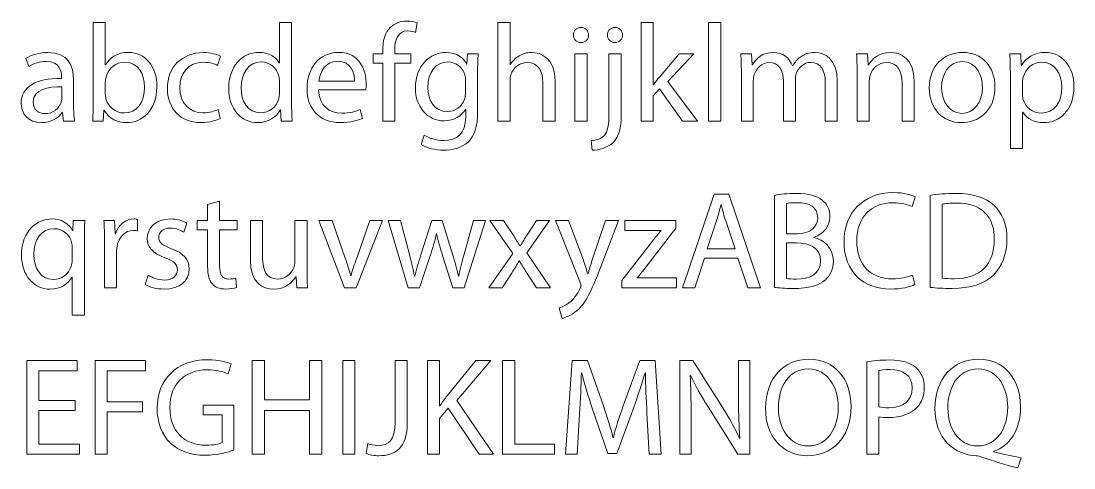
# Model space of a CAD drawing. Header units: inches. Extents: x 50 to 596, y -586 to -15.
# Drawn here: x 50 to 596, y -247 to -15 of the extents above; entities that cross this region are included whole.
import ezdxf

# ---------------------------------------------------------------- set-up
doc = ezdxf.new("R2010")
doc.units = ezdxf.units.IN
doc.header["$MEASUREMENT"] = 0
doc.layers.add('Layer 1', color=7, linetype='Continuous')

msp = doc.modelspace()

# ---------------------------------------------------------------- linework, layer by layer
at = {"layer": 'Layer 1', "lineweight": 0}
for points in [[(406.77, -16.08), (413.11, -16.08), (413.11, -67.21), (406.77, -67.21), (406.77, -16.08)], [(337.43, -67.21), (337.43, -32.36), (343.77, -32.36), (343.77, -67.21), (337.43, -67.21)], [(404.68, -138.34), (399.64, -153.61), (393.16, -153.61), (409.65, -105.08), (417.21, -105.08), (433.77, -153.61), (427.07, -153.61), (421.89, -138.34), (404.68, -138.34)], [(78.24, -217.25), (59.37, -217.25), (59.37, -234.75), (80.4, -234.75), (80.4, -240.01), (53.11, -240.01), (53.11, -191.48), (79.32, -191.48), (79.32, -196.73), (59.37, -196.73), (59.37, -212.07), (78.24, -212.07), (78.24, -217.25)], [(88.53, -191.48), (114.67, -191.48), (114.67, -196.73), (94.8, -196.73), (94.8, -212.86), (113.16, -212.86), (113.16, -218.05), (94.8, -218.05), (94.8, -240.01), (88.53, -240.01), (88.53, -191.48)], [(176.37, -191.48), (176.37, -211.78), (199.85, -211.78), (199.85, -191.48), (206.18, -191.48), (206.18, -240.01), (199.85, -240.01), (199.85, -217.25), (176.37, -217.25), (176.37, -240.01), (170.11, -240.01), (170.11, -191.48), (176.37, -191.48)], [(223.32, -191.48), (223.32, -240.01), (217.05, -240.01), (217.05, -191.48), (223.32, -191.48)], [(299.92, -191.48), (306.19, -191.48), (306.19, -234.75), (326.93, -234.75), (326.93, -240.01), (299.92, -240.01), (299.92, -191.48)]]:
    msp.add_lwpolyline(points, dxfattribs=at)
for points, knots in [([(87.31, -67.21), (87.45, -64.83), (87.6, -61.3), (87.6, -58.21), (87.6, -58.21), (87.6, -16.08), (87.6, -16.08), (87.6, -16.08), (93.86, -16.08), (93.86, -16.08), (93.86, -16.08), (93.86, -37.97), (93.86, -37.97), (93.86, -37.97), (94.01, -37.97), (94.01, -37.97), (96.24, -34.09), (100.27, -31.57), (105.89, -31.57), (114.53, -31.57), (120.65, -38.77), (120.58, -49.35), (120.58, -61.81), (112.73, -68), (104.95, -68), (99.91, -68), (95.88, -66.06), (93.29, -61.45), (93.29, -61.45), (93.07, -61.45), (93.07, -61.45), (93.07, -61.45), (92.78, -67.21), (92.78, -67.21), (92.78, -67.21), (87.31, -67.21), (87.31, -67.21)], [0, 0, 0, 0, 1, 1, 1, 2, 2, 2, 3, 3, 3, 4, 4, 4, 5, 5, 5, 6, 6, 6, 7, 7, 7, 8, 8, 8, 9, 9, 9, 10, 10, 10, 11, 11, 11, 12, 12, 12, 12]), ([(190.49, -16.08), (190.49, -16.08), (190.49, -58.21), (190.49, -58.21), (190.49, -61.3), (190.56, -64.83), (190.77, -67.21), (190.77, -67.21), (185.09, -67.21), (185.09, -67.21), (185.09, -67.21), (184.8, -61.16), (184.8, -61.16), (184.8, -61.16), (184.65, -61.16), (184.65, -61.16), (182.71, -65.05), (178.46, -68), (172.77, -68), (164.35, -68), (157.87, -60.87), (157.87, -50.29), (157.8, -38.69), (165, -31.57), (173.49, -31.57), (178.82, -31.57), (182.42, -34.09), (184.01, -36.89), (184.01, -36.89), (184.15, -36.89), (184.15, -36.89), (184.15, -36.89), (184.15, -16.08), (184.15, -16.08), (184.15, -16.08), (190.49, -16.08), (190.49, -16.08)], [0, 0, 0, 0, 1, 1, 1, 2, 2, 2, 3, 3, 3, 4, 4, 4, 5, 5, 5, 6, 6, 6, 7, 7, 7, 8, 8, 8, 9, 9, 9, 10, 10, 10, 11, 11, 11, 12, 12, 12, 12]), ([(237.72, -67.21), (237.72, -67.21), (237.72, -37.18), (237.72, -37.18), (237.72, -37.18), (232.82, -37.18), (232.82, -37.18), (232.82, -37.18), (232.82, -32.36), (232.82, -32.36), (232.82, -32.36), (237.72, -32.36), (237.72, -32.36), (237.72, -32.36), (237.72, -30.7), (237.72, -30.7), (237.72, -25.81), (238.8, -21.34), (241.75, -18.53), (244.12, -16.23), (247.29, -15.29), (250.24, -15.29), (252.48, -15.29), (254.42, -15.8), (255.65, -16.3), (255.65, -16.3), (254.78, -21.2), (254.78, -21.2), (253.84, -20.77), (252.55, -20.4), (250.75, -20.4), (245.35, -20.4), (243.98, -25.16), (243.98, -30.49), (243.98, -30.49), (243.98, -32.36), (243.98, -32.36), (243.98, -32.36), (252.4, -32.36), (252.4, -32.36), (252.4, -32.36), (252.4, -37.18), (252.4, -37.18), (252.4, -37.18), (243.98, -37.18), (243.98, -37.18), (243.98, -37.18), (243.98, -67.21), (243.98, -67.21), (243.98, -67.21), (237.72, -67.21), (237.72, -67.21)], [0, 0, 0, 0, 1, 1, 1, 2, 2, 2, 3, 3, 3, 4, 4, 4, 5, 5, 5, 6, 6, 6, 7, 7, 7, 8, 8, 8, 9, 9, 9, 10, 10, 10, 11, 11, 11, 12, 12, 12, 13, 13, 13, 14, 14, 14, 15, 15, 15, 16, 16, 16, 17, 17, 17, 17]), ([(297.47, -16.08), (297.47, -16.08), (303.81, -16.08), (303.81, -16.08), (303.81, -16.08), (303.81, -37.83), (303.81, -37.83), (303.81, -37.83), (303.96, -37.83), (303.96, -37.83), (304.96, -36.03), (306.55, -34.45), (308.49, -33.37), (310.36, -32.29), (312.6, -31.57), (314.97, -31.57), (319.65, -31.57), (327.14, -34.45), (327.14, -46.47), (327.14, -46.47), (327.14, -67.21), (327.14, -67.21), (327.14, -67.21), (320.8, -67.21), (320.8, -67.21), (320.8, -67.21), (320.8, -47.19), (320.8, -47.19), (320.8, -41.57), (318.72, -36.82), (312.74, -36.82), (308.64, -36.82), (305.4, -39.7), (304.24, -43.16), (303.88, -44.02), (303.81, -44.96), (303.81, -46.18), (303.81, -46.18), (303.81, -67.21), (303.81, -67.21), (303.81, -67.21), (297.47, -67.21), (297.47, -67.21), (297.47, -67.21), (297.47, -16.08), (297.47, -16.08)], [0, 0, 0, 0, 1, 1, 1, 2, 2, 2, 3, 3, 3, 4, 4, 4, 5, 5, 5, 6, 6, 6, 7, 7, 7, 8, 8, 8, 9, 9, 9, 10, 10, 10, 11, 11, 11, 12, 12, 12, 13, 13, 13, 14, 14, 14, 15, 15, 15, 15]), ([(378.04, -48.34), (378.04, -48.34), (378.19, -48.34), (378.19, -48.34), (379.05, -47.12), (380.27, -45.61), (381.28, -44.38), (381.28, -44.38), (391.51, -32.36), (391.51, -32.36), (391.51, -32.36), (399.14, -32.36), (399.14, -32.36), (399.14, -32.36), (385.67, -46.69), (385.67, -46.69), (385.67, -46.69), (401.01, -67.21), (401.01, -67.21), (401.01, -67.21), (393.31, -67.21), (393.31, -67.21), (393.31, -67.21), (381.28, -50.5), (381.28, -50.5), (381.28, -50.5), (378.04, -54.1), (378.04, -54.1), (378.04, -54.1), (378.04, -67.21), (378.04, -67.21), (378.04, -67.21), (371.78, -67.21), (371.78, -67.21), (371.78, -67.21), (371.78, -16.08), (371.78, -16.08), (371.78, -16.08), (378.04, -16.08), (378.04, -16.08), (378.04, -16.08), (378.04, -48.34), (378.04, -48.34)], [0, 0, 0, 0, 1, 1, 1, 2, 2, 2, 3, 3, 3, 4, 4, 4, 5, 5, 5, 6, 6, 6, 7, 7, 7, 8, 8, 8, 9, 9, 9, 10, 10, 10, 11, 11, 11, 12, 12, 12, 13, 13, 13, 14, 14, 14, 14]), ([(344.49, -22.56), (344.56, -24.73), (342.98, -26.45), (340.46, -26.45), (338.23, -26.45), (336.64, -24.73), (336.64, -22.56), (336.64, -20.33), (338.3, -18.6), (340.6, -18.6), (342.98, -18.6), (344.49, -20.33), (344.49, -22.56)], [0, 0, 0, 0, 1, 1, 1, 2, 2, 2, 3, 3, 3, 4, 4, 4, 4]), ([(362.13, -22.56), (362.2, -24.65), (360.69, -26.45), (358.17, -26.45), (355.79, -26.45), (354.28, -24.65), (354.28, -22.56), (354.28, -20.33), (355.94, -18.6), (358.31, -18.6), (360.62, -18.6), (362.13, -20.33), (362.13, -22.56)], [0, 0, 0, 0, 1, 1, 1, 2, 2, 2, 3, 3, 3, 4, 4, 4, 4]), ([(72.19, -67.21), (72.19, -67.21), (71.69, -62.82), (71.69, -62.82), (71.69, -62.82), (71.47, -62.82), (71.47, -62.82), (69.53, -65.55), (65.78, -68), (60.81, -68), (53.76, -68), (50.16, -63.03), (50.16, -57.99), (50.16, -49.57), (57.65, -44.96), (71.11, -45.03), (71.11, -45.03), (71.11, -44.31), (71.11, -44.31), (71.11, -41.43), (70.32, -36.25), (63.19, -36.25), (59.95, -36.25), (56.57, -37.25), (54.12, -38.84), (54.12, -38.84), (52.68, -34.66), (52.68, -34.66), (55.56, -32.79), (59.73, -31.57), (64.13, -31.57), (74.78, -31.57), (77.38, -38.84), (77.38, -45.82), (77.38, -45.82), (77.38, -58.86), (77.38, -58.86), (77.38, -61.88), (77.52, -64.83), (77.95, -67.21), (77.95, -67.21), (72.19, -67.21), (72.19, -67.21)], [0, 0, 0, 0, 1, 1, 1, 2, 2, 2, 3, 3, 3, 4, 4, 4, 5, 5, 5, 6, 6, 6, 7, 7, 7, 8, 8, 8, 9, 9, 9, 10, 10, 10, 11, 11, 11, 12, 12, 12, 13, 13, 13, 14, 14, 14, 14]), ([(153.41, -65.91), (151.75, -66.78), (148.08, -67.93), (143.4, -67.93), (132.88, -67.93), (126.04, -60.8), (126.04, -50.14), (126.04, -39.41), (133.39, -31.64), (144.77, -31.64), (148.51, -31.64), (151.82, -32.57), (153.55, -33.44), (153.55, -33.44), (152.11, -38.33), (152.11, -38.33), (150.6, -37.47), (148.22, -36.68), (144.77, -36.68), (136.77, -36.68), (132.45, -42.58), (132.45, -49.86), (132.45, -57.92), (137.64, -62.89), (144.55, -62.89), (148.15, -62.89), (150.53, -61.95), (152.33, -61.16), (152.33, -61.16), (153.41, -65.91), (153.41, -65.91)], [0, 0, 0, 0, 1, 1, 1, 2, 2, 2, 3, 3, 3, 4, 4, 4, 5, 5, 5, 6, 6, 6, 7, 7, 7, 8, 8, 8, 9, 9, 9, 10, 10, 10, 10]), ([(204.52, -50.94), (204.67, -59.5), (210.14, -63.03), (216.48, -63.03), (221.01, -63.03), (223.75, -62.24), (226.13, -61.23), (226.13, -61.23), (227.21, -65.77), (227.21, -65.77), (224.97, -66.78), (221.16, -67.93), (215.61, -67.93), (204.88, -67.93), (198.48, -60.87), (198.48, -50.36), (198.48, -39.85), (204.67, -31.57), (214.82, -31.57), (226.2, -31.57), (229.22, -41.57), (229.22, -47.98), (229.22, -49.28), (229.08, -50.29), (229.01, -50.94), (229.01, -50.94), (204.52, -50.94), (204.52, -50.94)], [0, 0, 0, 0, 1, 1, 1, 2, 2, 2, 3, 3, 3, 4, 4, 4, 5, 5, 5, 6, 6, 6, 7, 7, 7, 8, 8, 8, 9, 9, 9, 9]), ([(287.25, -32.36), (287.11, -34.88), (286.97, -37.69), (286.97, -41.93), (286.97, -41.93), (286.97, -62.17), (286.97, -62.17), (286.97, -70.16), (285.38, -75.06), (282, -78.08), (278.61, -81.25), (273.72, -82.26), (269.32, -82.26), (265.15, -82.26), (260.54, -81.25), (257.73, -79.38), (257.73, -79.38), (259.32, -74.55), (259.32, -74.55), (261.62, -75.99), (265.22, -77.29), (269.54, -77.29), (276.02, -77.29), (280.77, -73.91), (280.77, -65.12), (280.77, -65.12), (280.77, -61.23), (280.77, -61.23), (280.77, -61.23), (280.63, -61.23), (280.63, -61.23), (278.69, -64.47), (274.94, -67.06), (269.54, -67.06), (260.9, -67.06), (254.71, -59.72), (254.71, -50.07), (254.71, -38.26), (262.41, -31.57), (270.4, -31.57), (276.45, -31.57), (279.77, -34.73), (281.28, -37.61), (281.28, -37.61), (281.42, -37.61), (281.42, -37.61), (281.42, -37.61), (281.71, -32.36), (281.71, -32.36), (281.71, -32.36), (287.25, -32.36), (287.25, -32.36)], [0, 0, 0, 0, 1, 1, 1, 2, 2, 2, 3, 3, 3, 4, 4, 4, 5, 5, 5, 6, 6, 6, 7, 7, 7, 8, 8, 8, 9, 9, 9, 10, 10, 10, 11, 11, 11, 12, 12, 12, 13, 13, 13, 14, 14, 14, 15, 15, 15, 16, 16, 16, 17, 17, 17, 17]), ([(345.79, -77.29), (348.67, -77.07), (351.19, -76.28), (352.7, -74.63), (354.43, -72.61), (355.07, -69.87), (355.07, -61.52), (355.07, -61.52), (355.07, -32.36), (355.07, -32.36), (355.07, -32.36), (361.41, -32.36), (361.41, -32.36), (361.41, -32.36), (361.41, -63.97), (361.41, -63.97), (361.41, -70.74), (360.33, -75.13), (357.23, -78.3), (354.43, -81.11), (349.82, -82.26), (346.43, -82.26), (346.43, -82.26), (345.79, -77.29), (345.79, -77.29)], [0, 0, 0, 0, 1, 1, 1, 2, 2, 2, 3, 3, 3, 4, 4, 4, 5, 5, 5, 6, 6, 6, 7, 7, 7, 8, 8, 8, 8]), ([(423.76, -41.79), (423.76, -38.19), (423.69, -35.24), (423.47, -32.36), (423.47, -32.36), (429.02, -32.36), (429.02, -32.36), (429.02, -32.36), (429.3, -37.97), (429.3, -37.97), (429.3, -37.97), (429.52, -37.97), (429.52, -37.97), (431.46, -34.66), (434.71, -31.57), (440.47, -31.57), (445.22, -31.57), (448.82, -34.45), (450.33, -38.55), (450.33, -38.55), (450.47, -38.55), (450.47, -38.55), (451.55, -36.61), (452.92, -35.09), (454.36, -34.01), (456.45, -32.43), (458.76, -31.57), (462.07, -31.57), (466.68, -31.57), (473.52, -34.59), (473.52, -46.69), (473.52, -46.69), (473.52, -67.21), (473.52, -67.21), (473.52, -67.21), (467.32, -67.21), (467.32, -67.21), (467.32, -67.21), (467.32, -47.48), (467.32, -47.48), (467.32, -40.78), (464.88, -36.75), (459.76, -36.75), (456.16, -36.75), (453.35, -39.41), (452.27, -42.51), (451.99, -43.38), (451.77, -44.53), (451.77, -45.68), (451.77, -45.68), (451.77, -67.21), (451.77, -67.21), (451.77, -67.21), (445.58, -67.21), (445.58, -67.21), (445.58, -67.21), (445.58, -46.33), (445.58, -46.33), (445.58, -40.78), (443.13, -36.75), (438.31, -36.75), (434.35, -36.75), (431.46, -39.92), (430.46, -43.09), (430.1, -44.02), (429.95, -45.1), (429.95, -46.18), (429.95, -46.18), (429.95, -67.21), (429.95, -67.21), (429.95, -67.21), (423.76, -67.21), (423.76, -67.21), (423.76, -67.21), (423.76, -41.79), (423.76, -41.79)], [0, 0, 0, 0, 1, 1, 1, 2, 2, 2, 3, 3, 3, 4, 4, 4, 5, 5, 5, 6, 6, 6, 7, 7, 7, 8, 8, 8, 9, 9, 9, 10, 10, 10, 11, 11, 11, 12, 12, 12, 13, 13, 13, 14, 14, 14, 15, 15, 15, 16, 16, 16, 17, 17, 17, 18, 18, 18, 19, 19, 19, 20, 20, 20, 21, 21, 21, 22, 22, 22, 23, 23, 23, 24, 24, 24, 25, 25, 25, 25]), ([(483.81, -41.79), (483.81, -38.19), (483.74, -35.24), (483.52, -32.36), (483.52, -32.36), (489.14, -32.36), (489.14, -32.36), (489.14, -32.36), (489.5, -38.12), (489.5, -38.12), (489.5, -38.12), (489.64, -38.12), (489.64, -38.12), (491.37, -34.81), (495.4, -31.57), (501.16, -31.57), (505.99, -31.57), (513.47, -34.45), (513.47, -46.4), (513.47, -46.4), (513.47, -67.21), (513.47, -67.21), (513.47, -67.21), (507.14, -67.21), (507.14, -67.21), (507.14, -67.21), (507.14, -47.12), (507.14, -47.12), (507.14, -41.5), (505.05, -36.82), (499.07, -36.82), (494.9, -36.82), (491.66, -39.77), (490.58, -43.3), (490.29, -44.1), (490.14, -45.18), (490.14, -46.26), (490.14, -46.26), (490.14, -67.21), (490.14, -67.21), (490.14, -67.21), (483.81, -67.21), (483.81, -67.21), (483.81, -67.21), (483.81, -41.79), (483.81, -41.79)], [0, 0, 0, 0, 1, 1, 1, 2, 2, 2, 3, 3, 3, 4, 4, 4, 5, 5, 5, 6, 6, 6, 7, 7, 7, 8, 8, 8, 9, 9, 9, 10, 10, 10, 11, 11, 11, 12, 12, 12, 13, 13, 13, 14, 14, 14, 15, 15, 15, 15]), ([(555.31, -49.5), (555.31, -62.38), (546.38, -68), (537.95, -68), (528.52, -68), (521.25, -61.09), (521.25, -50.07), (521.25, -38.41), (528.88, -31.57), (538.53, -31.57), (548.54, -31.57), (555.31, -38.84), (555.31, -49.5)], [0, 0, 0, 0, 1, 1, 1, 2, 2, 2, 3, 3, 3, 4, 4, 4, 4]), ([(563.3, -43.73), (563.3, -39.27), (563.15, -35.67), (563.01, -32.36), (563.01, -32.36), (568.7, -32.36), (568.7, -32.36), (568.7, -32.36), (568.98, -38.33), (568.98, -38.33), (568.98, -38.33), (569.13, -38.33), (569.13, -38.33), (571.72, -34.09), (575.82, -31.57), (581.51, -31.57), (589.94, -31.57), (596.27, -38.69), (596.27, -49.28), (596.27, -61.81), (588.64, -68), (580.43, -68), (575.82, -68), (571.79, -65.98), (569.7, -62.53), (569.7, -62.53), (569.56, -62.53), (569.56, -62.53), (569.56, -62.53), (569.56, -81.47), (569.56, -81.47), (569.56, -81.47), (563.3, -81.47), (563.3, -81.47), (563.3, -81.47), (563.3, -43.73), (563.3, -43.73)], [0, 0, 0, 0, 1, 1, 1, 2, 2, 2, 3, 3, 3, 4, 4, 4, 5, 5, 5, 6, 6, 6, 7, 7, 7, 8, 8, 8, 9, 9, 9, 10, 10, 10, 11, 11, 11, 12, 12, 12, 12]), ([(93.86, -53.24), (93.86, -54.03), (94.01, -54.82), (94.15, -55.54), (95.37, -59.94), (99.05, -62.96), (103.65, -62.96), (110.28, -62.96), (114.24, -57.56), (114.24, -49.57), (114.24, -42.58), (110.64, -36.61), (103.87, -36.61), (99.55, -36.61), (95.52, -39.56), (94.22, -44.38), (94.08, -45.1), (93.86, -45.97), (93.86, -46.98), (93.86, -46.98), (93.86, -53.24), (93.86, -53.24)], [0, 0, 0, 0, 1, 1, 1, 2, 2, 2, 3, 3, 3, 4, 4, 4, 5, 5, 5, 6, 6, 6, 7, 7, 7, 7]), ([(184.15, -46.54), (184.15, -45.75), (184.08, -44.67), (183.86, -43.88), (182.93, -39.85), (179.47, -36.53), (174.72, -36.53), (168.17, -36.53), (164.28, -42.29), (164.28, -50), (164.28, -57.06), (167.73, -62.89), (174.57, -62.89), (178.82, -62.89), (182.71, -60.08), (183.86, -55.33), (184.08, -54.46), (184.15, -53.6), (184.15, -52.59), (184.15, -52.59), (184.15, -46.54), (184.15, -46.54)], [0, 0, 0, 0, 1, 1, 1, 2, 2, 2, 3, 3, 3, 4, 4, 4, 5, 5, 5, 6, 6, 6, 7, 7, 7, 7]), ([(223.1, -46.4), (223.17, -42.37), (221.45, -36.1), (214.32, -36.1), (207.91, -36.1), (205.1, -42.01), (204.6, -46.4), (204.6, -46.4), (223.1, -46.4), (223.1, -46.4)], [0, 0, 0, 0, 1, 1, 1, 2, 2, 2, 3, 3, 3, 3]), ([(280.7, -46.11), (280.7, -45.03), (280.63, -44.1), (280.34, -43.23), (279.19, -39.56), (276.09, -36.53), (271.48, -36.53), (265.44, -36.53), (261.12, -41.65), (261.12, -49.71), (261.12, -56.55), (264.57, -62.24), (271.41, -62.24), (275.3, -62.24), (278.83, -59.79), (280.2, -55.76), (280.56, -54.68), (280.7, -53.46), (280.7, -52.38), (280.7, -52.38), (280.7, -46.11), (280.7, -46.11)], [0, 0, 0, 0, 1, 1, 1, 2, 2, 2, 3, 3, 3, 4, 4, 4, 5, 5, 5, 6, 6, 6, 7, 7, 7, 7]), ([(527.66, -49.86), (527.66, -57.49), (532.05, -63.25), (538.24, -63.25), (544.29, -63.25), (548.83, -57.56), (548.83, -49.71), (548.83, -43.81), (545.87, -36.32), (538.39, -36.32), (530.9, -36.32), (527.66, -43.23), (527.66, -49.86)], [0, 0, 0, 0, 1, 1, 1, 2, 2, 2, 3, 3, 3, 4, 4, 4, 4]), ([(569.56, -53.02), (569.56, -53.96), (569.7, -54.82), (569.85, -55.62), (571, -60.01), (574.82, -63.03), (579.35, -63.03), (586.05, -63.03), (589.94, -57.56), (589.94, -49.57), (589.94, -42.58), (586.27, -36.61), (579.57, -36.61), (575.25, -36.61), (571.22, -39.7), (569.99, -44.46), (569.78, -45.25), (569.56, -46.18), (569.56, -47.05), (569.56, -47.05), (569.56, -53.02), (569.56, -53.02)], [0, 0, 0, 0, 1, 1, 1, 2, 2, 2, 3, 3, 3, 4, 4, 4, 5, 5, 5, 6, 6, 6, 7, 7, 7, 7]), ([(71.26, -49.42), (64.34, -49.28), (56.49, -50.5), (56.49, -57.27), (56.49, -61.38), (59.23, -63.32), (62.47, -63.32), (67.01, -63.32), (69.89, -60.44), (70.9, -57.49), (71.11, -56.84), (71.26, -56.12), (71.26, -55.47), (71.26, -55.47), (71.26, -49.42), (71.26, -49.42)], [0, 0, 0, 0, 1, 1, 1, 2, 2, 2, 3, 3, 3, 4, 4, 4, 5, 5, 5, 5]), ([(153.12, -108.75), (153.12, -108.75), (153.12, -118.76), (153.12, -118.76), (153.12, -118.76), (162.19, -118.76), (162.19, -118.76), (162.19, -118.76), (162.19, -123.58), (162.19, -123.58), (162.19, -123.58), (153.12, -123.58), (153.12, -123.58), (153.12, -123.58), (153.12, -142.38), (153.12, -142.38), (153.12, -146.7), (154.34, -149.14), (157.87, -149.14), (159.53, -149.14), (160.75, -148.93), (161.54, -148.71), (161.54, -148.71), (161.83, -153.46), (161.83, -153.46), (160.61, -153.97), (158.66, -154.33), (156.21, -154.33), (153.26, -154.33), (150.88, -153.39), (149.37, -151.66), (147.57, -149.79), (146.92, -146.7), (146.92, -142.59), (146.92, -142.59), (146.92, -123.58), (146.92, -123.58), (146.92, -123.58), (141.52, -123.58), (141.52, -123.58), (141.52, -123.58), (141.52, -118.76), (141.52, -118.76), (141.52, -118.76), (146.92, -118.76), (146.92, -118.76), (146.92, -118.76), (146.92, -110.41), (146.92, -110.41), (146.92, -110.41), (153.12, -108.75), (153.12, -108.75)], [0, 0, 0, 0, 1, 1, 1, 2, 2, 2, 3, 3, 3, 4, 4, 4, 5, 5, 5, 6, 6, 6, 7, 7, 7, 8, 8, 8, 9, 9, 9, 10, 10, 10, 11, 11, 11, 12, 12, 12, 13, 13, 13, 14, 14, 14, 15, 15, 15, 16, 16, 16, 17, 17, 17, 17]), ([(440.9, -105.72), (443.63, -105.15), (447.95, -104.72), (452.35, -104.72), (458.61, -104.72), (462.64, -105.8), (465.67, -108.25), (468.19, -110.12), (469.7, -113), (469.7, -116.81), (469.7, -121.49), (466.6, -125.6), (461.49, -127.47), (461.49, -127.47), (461.49, -127.61), (461.49, -127.61), (466.1, -128.77), (471.5, -132.58), (471.5, -139.78), (471.5, -143.96), (469.84, -147.13), (467.39, -149.5), (464.01, -152.6), (458.54, -154.04), (450.62, -154.04), (446.3, -154.04), (442.98, -153.75), (440.9, -153.46), (440.9, -153.46), (440.9, -105.72), (440.9, -105.72)], [0, 0, 0, 0, 1, 1, 1, 2, 2, 2, 3, 3, 3, 4, 4, 4, 5, 5, 5, 6, 6, 6, 7, 7, 7, 8, 8, 8, 9, 9, 9, 10, 10, 10, 10]), ([(513.83, -152.02), (511.53, -153.18), (506.92, -154.33), (501.02, -154.33), (487.34, -154.33), (477.04, -145.69), (477.04, -129.77), (477.04, -114.58), (487.34, -104.28), (502.39, -104.28), (508.43, -104.28), (512.25, -105.58), (513.91, -106.44), (513.91, -106.44), (512.39, -111.56), (512.39, -111.56), (510.02, -110.41), (506.63, -109.54), (502.6, -109.54), (491.22, -109.54), (483.66, -116.81), (483.66, -129.56), (483.66, -141.44), (490.5, -149.07), (502.31, -149.07), (506.13, -149.07), (510.02, -148.28), (512.54, -147.06), (512.54, -147.06), (513.83, -152.02), (513.83, -152.02)], [0, 0, 0, 0, 1, 1, 1, 2, 2, 2, 3, 3, 3, 4, 4, 4, 5, 5, 5, 6, 6, 6, 7, 7, 7, 8, 8, 8, 9, 9, 9, 10, 10, 10, 10]), ([(521.68, -105.72), (525.5, -105.15), (530.03, -104.72), (535, -104.72), (544, -104.72), (550.41, -106.8), (554.66, -110.77), (558.98, -114.73), (561.5, -120.34), (561.5, -128.19), (561.5, -136.11), (559.05, -142.59), (554.51, -147.06), (549.98, -151.59), (542.49, -154.04), (533.06, -154.04), (528.59, -154.04), (524.85, -153.82), (521.68, -153.46), (521.68, -153.46), (521.68, -105.72), (521.68, -105.72)], [0, 0, 0, 0, 1, 1, 1, 2, 2, 2, 3, 3, 3, 4, 4, 4, 5, 5, 5, 6, 6, 6, 7, 7, 7, 7]), ([(420.59, -133.45), (420.59, -133.45), (415.84, -119.48), (415.84, -119.48), (414.76, -116.31), (414.04, -113.43), (413.32, -110.62), (413.32, -110.62), (413.18, -110.62), (413.18, -110.62), (412.46, -113.5), (411.67, -116.45), (410.73, -119.41), (410.73, -119.41), (405.98, -133.45), (405.98, -133.45), (405.98, -133.45), (420.59, -133.45), (420.59, -133.45)], [0, 0, 0, 0, 1, 1, 1, 2, 2, 2, 3, 3, 3, 4, 4, 4, 5, 5, 5, 6, 6, 6, 6]), ([(447.16, -125.6), (447.16, -125.6), (452.85, -125.6), (452.85, -125.6), (459.47, -125.6), (463.36, -122.14), (463.36, -117.46), (463.36, -111.77), (459.04, -109.54), (452.71, -109.54), (449.83, -109.54), (448.17, -109.76), (447.16, -109.97), (447.16, -109.97), (447.16, -125.6), (447.16, -125.6)], [0, 0, 0, 0, 1, 1, 1, 2, 2, 2, 3, 3, 3, 4, 4, 4, 5, 5, 5, 5]), ([(527.94, -148.64), (529.53, -148.93), (531.83, -149), (534.28, -149), (547.67, -149), (554.95, -141.51), (554.95, -128.41), (555.02, -116.96), (548.54, -109.69), (535.29, -109.69), (532.05, -109.69), (529.6, -109.97), (527.94, -110.33), (527.94, -110.33), (527.94, -148.64), (527.94, -148.64)], [0, 0, 0, 0, 1, 1, 1, 2, 2, 2, 3, 3, 3, 4, 4, 4, 5, 5, 5, 5]), ([(76.66, -148.21), (76.66, -148.21), (76.51, -148.21), (76.51, -148.21), (74.64, -151.66), (70.75, -154.4), (65.13, -154.4), (57, -154.4), (50.37, -147.34), (50.37, -136.76), (50.37, -123.73), (58.8, -117.97), (66.14, -117.97), (71.54, -117.97), (75.14, -120.63), (76.87, -124.01), (76.87, -124.01), (77.02, -124.01), (77.02, -124.01), (77.02, -124.01), (77.23, -118.76), (77.23, -118.76), (77.23, -118.76), (83.21, -118.76), (83.21, -118.76), (83.06, -121.71), (82.99, -124.73), (82.99, -128.33), (82.99, -128.33), (82.99, -167.87), (82.99, -167.87), (82.99, -167.87), (76.66, -167.87), (76.66, -167.87), (76.66, -167.87), (76.66, -148.21), (76.66, -148.21)], [0, 0, 0, 0, 1, 1, 1, 2, 2, 2, 3, 3, 3, 4, 4, 4, 5, 5, 5, 6, 6, 6, 7, 7, 7, 8, 8, 8, 9, 9, 9, 10, 10, 10, 11, 11, 11, 12, 12, 12, 12]), ([(93.43, -129.63), (93.43, -125.53), (93.36, -122), (93.14, -118.76), (93.14, -118.76), (98.69, -118.76), (98.69, -118.76), (98.69, -118.76), (98.9, -125.6), (98.9, -125.6), (98.9, -125.6), (99.19, -125.6), (99.19, -125.6), (100.77, -120.92), (104.59, -117.97), (108.84, -117.97), (109.56, -117.97), (110.06, -118.04), (110.64, -118.18), (110.64, -118.18), (110.64, -124.16), (110.64, -124.16), (109.99, -124.01), (109.34, -123.94), (108.48, -123.94), (104.01, -123.94), (100.85, -127.33), (99.98, -132.08), (99.84, -132.94), (99.69, -133.95), (99.69, -135.03), (99.69, -135.03), (99.69, -153.61), (99.69, -153.61), (99.69, -153.61), (93.43, -153.61), (93.43, -153.61), (93.43, -153.61), (93.43, -129.63), (93.43, -129.63)], [0, 0, 0, 0, 1, 1, 1, 2, 2, 2, 3, 3, 3, 4, 4, 4, 5, 5, 5, 6, 6, 6, 7, 7, 7, 8, 8, 8, 9, 9, 9, 10, 10, 10, 11, 11, 11, 12, 12, 12, 13, 13, 13, 13]), ([(116.11, -147.13), (117.98, -148.35), (121.29, -149.65), (124.46, -149.65), (129.07, -149.65), (131.23, -147.34), (131.23, -144.46), (131.23, -141.44), (129.43, -139.78), (124.75, -138.06), (118.48, -135.82), (115.53, -132.37), (115.53, -128.19), (115.53, -122.57), (120.07, -117.97), (127.56, -117.97), (131.09, -117.97), (134.18, -118.97), (136.13, -120.13), (136.13, -120.13), (134.54, -124.73), (134.54, -124.73), (133.17, -123.87), (130.65, -122.72), (127.41, -122.72), (123.67, -122.72), (121.58, -124.88), (121.58, -127.47), (121.58, -130.35), (123.67, -131.65), (128.21, -133.38), (134.25, -135.68), (137.35, -138.7), (137.35, -143.89), (137.35, -150.01), (132.6, -154.33), (124.32, -154.33), (120.5, -154.33), (116.97, -153.39), (114.52, -151.95), (114.52, -151.95), (116.11, -147.13), (116.11, -147.13)], [0, 0, 0, 0, 1, 1, 1, 2, 2, 2, 3, 3, 3, 4, 4, 4, 5, 5, 5, 6, 6, 6, 7, 7, 7, 8, 8, 8, 9, 9, 9, 10, 10, 10, 11, 11, 11, 12, 12, 12, 13, 13, 13, 14, 14, 14, 14]), ([(198.48, -144.1), (198.48, -147.7), (198.55, -150.87), (198.77, -153.61), (198.77, -153.61), (193.15, -153.61), (193.15, -153.61), (193.15, -153.61), (192.79, -147.92), (192.79, -147.92), (192.79, -147.92), (192.65, -147.92), (192.65, -147.92), (190.99, -150.73), (187.32, -154.4), (181.12, -154.4), (175.65, -154.4), (169.1, -151.38), (169.1, -139.14), (169.1, -139.14), (169.1, -118.76), (169.1, -118.76), (169.1, -118.76), (175.44, -118.76), (175.44, -118.76), (175.44, -118.76), (175.44, -138.06), (175.44, -138.06), (175.44, -144.68), (177.45, -149.14), (183.21, -149.14), (187.46, -149.14), (190.41, -146.19), (191.57, -143.38), (191.93, -142.45), (192.14, -141.3), (192.14, -140.14), (192.14, -140.14), (192.14, -118.76), (192.14, -118.76), (192.14, -118.76), (198.48, -118.76), (198.48, -118.76), (198.48, -118.76), (198.48, -144.1), (198.48, -144.1)], [0, 0, 0, 0, 1, 1, 1, 2, 2, 2, 3, 3, 3, 4, 4, 4, 5, 5, 5, 6, 6, 6, 7, 7, 7, 8, 8, 8, 9, 9, 9, 10, 10, 10, 11, 11, 11, 12, 12, 12, 13, 13, 13, 14, 14, 14, 15, 15, 15, 15]), ([(211.44, -118.76), (211.44, -118.76), (218.28, -138.34), (218.28, -138.34), (219.43, -141.51), (220.36, -144.39), (221.08, -147.27), (221.08, -147.27), (221.3, -147.27), (221.3, -147.27), (222.09, -144.39), (223.1, -141.51), (224.25, -138.34), (224.25, -138.34), (231.02, -118.76), (231.02, -118.76), (231.02, -118.76), (237.65, -118.76), (237.65, -118.76), (237.65, -118.76), (223.96, -153.61), (223.96, -153.61), (223.96, -153.61), (217.92, -153.61), (217.92, -153.61), (217.92, -153.61), (204.67, -118.76), (204.67, -118.76), (204.67, -118.76), (211.44, -118.76), (211.44, -118.76)], [0, 0, 0, 0, 1, 1, 1, 2, 2, 2, 3, 3, 3, 4, 4, 4, 5, 5, 5, 6, 6, 6, 7, 7, 7, 8, 8, 8, 9, 9, 9, 10, 10, 10, 10]), ([(247, -118.76), (247, -118.76), (251.61, -136.47), (251.61, -136.47), (252.62, -140.36), (253.55, -143.96), (254.2, -147.56), (254.2, -147.56), (254.42, -147.56), (254.42, -147.56), (255.21, -144.03), (256.36, -140.29), (257.52, -136.54), (257.52, -136.54), (263.2, -118.76), (263.2, -118.76), (263.2, -118.76), (268.53, -118.76), (268.53, -118.76), (268.53, -118.76), (273.93, -136.18), (273.93, -136.18), (275.23, -140.36), (276.24, -144.03), (277.03, -147.56), (277.03, -147.56), (277.25, -147.56), (277.25, -147.56), (277.82, -144.03), (278.76, -140.36), (279.91, -136.26), (279.91, -136.26), (284.88, -118.76), (284.88, -118.76), (284.88, -118.76), (291.14, -118.76), (291.14, -118.76), (291.14, -118.76), (279.91, -153.61), (279.91, -153.61), (279.91, -153.61), (274.15, -153.61), (274.15, -153.61), (274.15, -153.61), (268.82, -136.98), (268.82, -136.98), (267.6, -133.09), (266.59, -129.63), (265.72, -125.53), (265.72, -125.53), (265.58, -125.53), (265.58, -125.53), (264.72, -129.7), (263.64, -133.3), (262.41, -137.05), (262.41, -137.05), (256.79, -153.61), (256.79, -153.61), (256.79, -153.61), (251.03, -153.61), (251.03, -153.61), (251.03, -153.61), (240.52, -118.76), (240.52, -118.76), (240.52, -118.76), (247, -118.76), (247, -118.76)], [0, 0, 0, 0, 1, 1, 1, 2, 2, 2, 3, 3, 3, 4, 4, 4, 5, 5, 5, 6, 6, 6, 7, 7, 7, 8, 8, 8, 9, 9, 9, 10, 10, 10, 11, 11, 11, 12, 12, 12, 13, 13, 13, 14, 14, 14, 15, 15, 15, 16, 16, 16, 17, 17, 17, 18, 18, 18, 19, 19, 19, 20, 20, 20, 21, 21, 21, 22, 22, 22, 22]), ([(300.43, -118.76), (300.43, -118.76), (305.39, -126.25), (305.39, -126.25), (306.69, -128.19), (307.77, -129.99), (308.92, -131.94), (308.92, -131.94), (309.14, -131.94), (309.14, -131.94), (310.29, -129.85), (311.44, -128.05), (312.59, -126.17), (312.59, -126.17), (317.49, -118.76), (317.49, -118.76), (317.49, -118.76), (324.33, -118.76), (324.33, -118.76), (324.33, -118.76), (312.45, -135.61), (312.45, -135.61), (312.45, -135.61), (324.69, -153.61), (324.69, -153.61), (324.69, -153.61), (317.49, -153.61), (317.49, -153.61), (317.49, -153.61), (312.38, -145.76), (312.38, -145.76), (311.01, -143.74), (309.86, -141.8), (308.63, -139.71), (308.63, -139.71), (308.49, -139.71), (308.49, -139.71), (307.34, -141.8), (306.11, -143.67), (304.82, -145.76), (304.82, -145.76), (299.78, -153.61), (299.78, -153.61), (299.78, -153.61), (292.79, -153.61), (292.79, -153.61), (292.79, -153.61), (305.18, -135.82), (305.18, -135.82), (305.18, -135.82), (293.37, -118.76), (293.37, -118.76), (293.37, -118.76), (300.43, -118.76), (300.43, -118.76)], [0, 0, 0, 0, 1, 1, 1, 2, 2, 2, 3, 3, 3, 4, 4, 4, 5, 5, 5, 6, 6, 6, 7, 7, 7, 8, 8, 8, 9, 9, 9, 10, 10, 10, 11, 11, 11, 12, 12, 12, 13, 13, 13, 14, 14, 14, 15, 15, 15, 16, 16, 16, 17, 17, 17, 18, 18, 18, 18]), ([(334.19, -118.76), (334.19, -118.76), (341.83, -139.35), (341.83, -139.35), (342.62, -141.66), (343.48, -144.39), (344.06, -146.48), (344.06, -146.48), (344.2, -146.48), (344.2, -146.48), (344.85, -144.39), (345.57, -141.73), (346.43, -139.21), (346.43, -139.21), (353.35, -118.76), (353.35, -118.76), (353.35, -118.76), (360.04, -118.76), (360.04, -118.76), (360.04, -118.76), (350.54, -143.6), (350.54, -143.6), (346, -155.55), (342.91, -161.67), (338.59, -165.42), (335.49, -168.15), (332.39, -169.23), (330.81, -169.52), (330.81, -169.52), (329.22, -164.19), (329.22, -164.19), (330.81, -163.69), (332.9, -162.68), (334.77, -161.1), (336.5, -159.73), (338.66, -157.28), (340.1, -154.04), (340.39, -153.39), (340.6, -152.89), (340.6, -152.53), (340.6, -152.17), (340.46, -151.66), (340.17, -150.87), (340.17, -150.87), (327.28, -118.76), (327.28, -118.76), (327.28, -118.76), (334.19, -118.76), (334.19, -118.76)], [0, 0, 0, 0, 1, 1, 1, 2, 2, 2, 3, 3, 3, 4, 4, 4, 5, 5, 5, 6, 6, 6, 7, 7, 7, 8, 8, 8, 9, 9, 9, 10, 10, 10, 11, 11, 11, 12, 12, 12, 13, 13, 13, 14, 14, 14, 15, 15, 15, 16, 16, 16, 16]), ([(361.84, -149.94), (361.84, -149.94), (377.61, -129.42), (377.61, -129.42), (379.12, -127.54), (380.56, -125.89), (382.15, -124.01), (382.15, -124.01), (382.15, -123.87), (382.15, -123.87), (382.15, -123.87), (363.28, -123.87), (363.28, -123.87), (363.28, -123.87), (363.28, -118.76), (363.28, -118.76), (363.28, -118.76), (389.85, -118.76), (389.85, -118.76), (389.85, -118.76), (389.78, -122.72), (389.78, -122.72), (389.78, -122.72), (374.23, -142.95), (374.23, -142.95), (372.79, -144.9), (371.34, -146.62), (369.76, -148.42), (369.76, -148.42), (369.76, -148.57), (369.76, -148.57), (369.76, -148.57), (390.14, -148.57), (390.14, -148.57), (390.14, -148.57), (390.14, -153.61), (390.14, -153.61), (390.14, -153.61), (361.84, -153.61), (361.84, -153.61), (361.84, -153.61), (361.84, -149.94), (361.84, -149.94)], [0, 0, 0, 0, 1, 1, 1, 2, 2, 2, 3, 3, 3, 4, 4, 4, 5, 5, 5, 6, 6, 6, 7, 7, 7, 8, 8, 8, 9, 9, 9, 10, 10, 10, 11, 11, 11, 12, 12, 12, 13, 13, 13, 14, 14, 14, 14]), ([(76.66, -132.87), (76.66, -132.01), (76.58, -131), (76.37, -130.21), (75.43, -126.32), (72.05, -123.01), (67.29, -123.01), (60.74, -123.01), (56.78, -128.55), (56.78, -136.4), (56.78, -143.31), (60.09, -149.36), (67.08, -149.36), (71.18, -149.36), (74.71, -146.84), (76.15, -142.45), (76.44, -141.58), (76.66, -140.36), (76.66, -139.42), (76.66, -139.42), (76.66, -132.87), (76.66, -132.87)], [0, 0, 0, 0, 1, 1, 1, 2, 2, 2, 3, 3, 3, 4, 4, 4, 5, 5, 5, 6, 6, 6, 7, 7, 7, 7]), ([(447.16, -148.86), (448.38, -149.07), (450.19, -149.14), (452.42, -149.14), (458.9, -149.14), (464.87, -146.77), (464.87, -139.71), (464.87, -133.09), (459.19, -130.35), (452.35, -130.35), (452.35, -130.35), (447.16, -130.35), (447.16, -130.35), (447.16, -130.35), (447.16, -148.86), (447.16, -148.86)], [0, 0, 0, 0, 1, 1, 1, 2, 2, 2, 3, 3, 3, 4, 4, 4, 5, 5, 5, 5]), ([(160.54, -237.85), (157.73, -238.86), (152.18, -240.51), (145.63, -240.51), (138.29, -240.51), (132.24, -238.64), (127.49, -234.1), (123.31, -230.07), (120.72, -223.59), (120.72, -216.03), (120.79, -201.56), (130.73, -190.97), (147, -190.97), (152.62, -190.97), (157.01, -192.2), (159.1, -193.2), (159.1, -193.2), (157.58, -198.32), (157.58, -198.32), (154.99, -197.17), (151.75, -196.23), (146.85, -196.23), (135.05, -196.23), (127.34, -203.57), (127.34, -215.74), (127.34, -228.06), (134.76, -235.33), (146.06, -235.33), (150.17, -235.33), (152.98, -234.75), (154.42, -234.03), (154.42, -234.03), (154.42, -219.56), (154.42, -219.56), (154.42, -219.56), (144.55, -219.56), (144.55, -219.56), (144.55, -219.56), (144.55, -214.52), (144.55, -214.52), (144.55, -214.52), (160.54, -214.52), (160.54, -214.52), (160.54, -214.52), (160.54, -237.85), (160.54, -237.85)], [0, 0, 0, 0, 1, 1, 1, 2, 2, 2, 3, 3, 3, 4, 4, 4, 5, 5, 5, 6, 6, 6, 7, 7, 7, 8, 8, 8, 9, 9, 9, 10, 10, 10, 11, 11, 11, 12, 12, 12, 13, 13, 13, 14, 14, 14, 15, 15, 15, 15]), ([(480.64, -215.24), (480.64, -231.94), (470.49, -240.8), (458.11, -240.8), (445.29, -240.8), (436.29, -230.86), (436.29, -216.17), (436.29, -200.77), (445.86, -190.68), (458.83, -190.68), (472.07, -190.68), (480.64, -200.84), (480.64, -215.24)], [0, 0, 0, 0, 1, 1, 1, 2, 2, 2, 3, 3, 3, 4, 4, 4, 4]), ([(488.78, -192.05), (491.8, -191.55), (495.76, -191.12), (500.8, -191.12), (506.99, -191.12), (511.53, -192.56), (514.41, -195.15), (517.07, -197.45), (518.66, -200.98), (518.66, -205.3), (518.66, -209.69), (517.36, -213.15), (514.91, -215.67), (511.6, -219.2), (506.2, -221), (500.08, -221), (498.21, -221), (496.48, -220.93), (495.04, -220.57), (495.04, -220.57), (495.04, -240.01), (495.04, -240.01), (495.04, -240.01), (488.78, -240.01), (488.78, -240.01), (488.78, -240.01), (488.78, -192.05), (488.78, -192.05)], [0, 0, 0, 0, 1, 1, 1, 2, 2, 2, 3, 3, 3, 4, 4, 4, 5, 5, 5, 6, 6, 6, 7, 7, 7, 8, 8, 8, 9, 9, 9, 9]), ([(567.12, -247.14), (560.56, -245.41), (554.15, -243.46), (548.54, -241.52), (547.53, -241.16), (546.52, -240.8), (545.59, -240.8), (534.06, -240.37), (524.2, -231.87), (524.2, -216.25), (524.2, -200.69), (533.7, -190.68), (546.81, -190.68), (559.99, -190.68), (568.56, -200.91), (568.56, -215.24), (568.56, -227.7), (562.79, -235.69), (554.73, -238.5), (554.73, -238.5), (554.73, -238.78), (554.73, -238.78), (559.55, -240.01), (564.81, -241.16), (568.92, -241.88), (568.92, -241.88), (567.12, -247.14), (567.12, -247.14)], [0, 0, 0, 0, 1, 1, 1, 2, 2, 2, 3, 3, 3, 4, 4, 4, 5, 5, 5, 6, 6, 6, 7, 7, 7, 8, 8, 8, 9, 9, 9, 9]), ([(244.2, -191.48), (244.2, -191.48), (250.46, -191.48), (250.46, -191.48), (250.46, -191.48), (250.46, -223.95), (250.46, -223.95), (250.46, -236.84), (244.12, -240.8), (235.77, -240.8), (233.47, -240.8), (230.66, -240.3), (229.08, -239.65), (229.08, -239.65), (230.01, -234.54), (230.01, -234.54), (231.31, -235.04), (233.18, -235.47), (235.27, -235.47), (240.88, -235.47), (244.2, -232.95), (244.2, -223.45), (244.2, -223.45), (244.2, -191.48), (244.2, -191.48)], [0, 0, 0, 0, 1, 1, 1, 2, 2, 2, 3, 3, 3, 4, 4, 4, 5, 5, 5, 6, 6, 6, 7, 7, 7, 8, 8, 8, 8]), ([(260.9, -191.48), (260.9, -191.48), (267.16, -191.48), (267.16, -191.48), (267.16, -191.48), (267.16, -214.88), (267.16, -214.88), (267.16, -214.88), (267.38, -214.88), (267.38, -214.88), (268.68, -213.01), (269.97, -211.28), (271.2, -209.69), (271.2, -209.69), (286.03, -191.48), (286.03, -191.48), (286.03, -191.48), (293.81, -191.48), (293.81, -191.48), (293.81, -191.48), (276.24, -212.07), (276.24, -212.07), (276.24, -212.07), (295.17, -240.01), (295.17, -240.01), (295.17, -240.01), (287.76, -240.01), (287.76, -240.01), (287.76, -240.01), (271.77, -216.17), (271.77, -216.17), (271.77, -216.17), (267.16, -221.5), (267.16, -221.5), (267.16, -221.5), (267.16, -240.01), (267.16, -240.01), (267.16, -240.01), (260.9, -240.01), (260.9, -240.01), (260.9, -240.01), (260.9, -191.48), (260.9, -191.48)], [0, 0, 0, 0, 1, 1, 1, 2, 2, 2, 3, 3, 3, 4, 4, 4, 5, 5, 5, 6, 6, 6, 7, 7, 7, 8, 8, 8, 9, 9, 9, 10, 10, 10, 11, 11, 11, 12, 12, 12, 13, 13, 13, 14, 14, 14, 14]), ([(374.81, -218.69), (374.45, -211.93), (374.01, -203.79), (374.09, -197.74), (374.09, -197.74), (373.87, -197.74), (373.87, -197.74), (372.21, -203.43), (370.2, -209.48), (367.75, -216.17), (367.75, -216.17), (359.18, -239.72), (359.18, -239.72), (359.18, -239.72), (354.43, -239.72), (354.43, -239.72), (354.43, -239.72), (346.58, -216.61), (346.58, -216.61), (344.28, -209.77), (342.33, -203.5), (340.96, -197.74), (340.96, -197.74), (340.82, -197.74), (340.82, -197.74), (340.67, -203.79), (340.31, -211.93), (339.88, -219.2), (339.88, -219.2), (338.59, -240.01), (338.59, -240.01), (338.59, -240.01), (332.61, -240.01), (332.61, -240.01), (332.61, -240.01), (335.99, -191.48), (335.99, -191.48), (335.99, -191.48), (343.99, -191.48), (343.99, -191.48), (343.99, -191.48), (352.27, -214.95), (352.27, -214.95), (354.28, -220.93), (355.94, -226.26), (357.16, -231.3), (357.16, -231.3), (357.38, -231.3), (357.38, -231.3), (358.6, -226.4), (360.33, -221.07), (362.49, -214.95), (362.49, -214.95), (371.13, -191.48), (371.13, -191.48), (371.13, -191.48), (379.13, -191.48), (379.13, -191.48), (379.13, -191.48), (382.15, -240.01), (382.15, -240.01), (382.15, -240.01), (376.03, -240.01), (376.03, -240.01), (376.03, -240.01), (374.81, -218.69), (374.81, -218.69)], [0, 0, 0, 0, 1, 1, 1, 2, 2, 2, 3, 3, 3, 4, 4, 4, 5, 5, 5, 6, 6, 6, 7, 7, 7, 8, 8, 8, 9, 9, 9, 10, 10, 10, 11, 11, 11, 12, 12, 12, 13, 13, 13, 14, 14, 14, 15, 15, 15, 16, 16, 16, 17, 17, 17, 18, 18, 18, 19, 19, 19, 20, 20, 20, 21, 21, 21, 22, 22, 22, 22]), ([(391.79, -240.01), (391.79, -240.01), (391.79, -191.48), (391.79, -191.48), (391.79, -191.48), (398.63, -191.48), (398.63, -191.48), (398.63, -191.48), (414.19, -216.03), (414.19, -216.03), (417.79, -221.72), (420.6, -226.83), (422.9, -231.8), (422.9, -231.8), (423.04, -231.73), (423.04, -231.73), (422.47, -225.25), (422.32, -219.34), (422.32, -211.78), (422.32, -211.78), (422.32, -191.48), (422.32, -191.48), (422.32, -191.48), (428.23, -191.48), (428.23, -191.48), (428.23, -191.48), (428.23, -240.01), (428.23, -240.01), (428.23, -240.01), (421.89, -240.01), (421.89, -240.01), (421.89, -240.01), (406.48, -215.38), (406.48, -215.38), (403.1, -209.98), (399.86, -204.44), (397.41, -199.18), (397.41, -199.18), (397.19, -199.25), (397.19, -199.25), (397.55, -205.37), (397.7, -211.21), (397.7, -219.27), (397.7, -219.27), (397.7, -240.01), (397.7, -240.01), (397.7, -240.01), (391.79, -240.01), (391.79, -240.01)], [0, 0, 0, 0, 1, 1, 1, 2, 2, 2, 3, 3, 3, 4, 4, 4, 5, 5, 5, 6, 6, 6, 7, 7, 7, 8, 8, 8, 9, 9, 9, 10, 10, 10, 11, 11, 11, 12, 12, 12, 13, 13, 13, 14, 14, 14, 15, 15, 15, 16, 16, 16, 16]), ([(442.98, -216.03), (442.98, -226.4), (448.6, -235.69), (458.47, -235.69), (468.4, -235.69), (474.02, -226.54), (474.02, -215.53), (474.02, -205.88), (468.98, -195.8), (458.54, -195.8), (448.17, -195.8), (442.98, -205.37), (442.98, -216.03)], [0, 0, 0, 0, 1, 1, 1, 2, 2, 2, 3, 3, 3, 4, 4, 4, 4]), ([(495.04, -215.45), (496.41, -215.81), (498.14, -215.96), (500.23, -215.96), (507.79, -215.96), (512.39, -212.29), (512.39, -205.59), (512.39, -199.18), (507.86, -196.08), (500.95, -196.08), (498.21, -196.08), (496.12, -196.3), (495.04, -196.59), (495.04, -196.59), (495.04, -215.45), (495.04, -215.45)], [0, 0, 0, 0, 1, 1, 1, 2, 2, 2, 3, 3, 3, 4, 4, 4, 5, 5, 5, 5]), ([(561.93, -215.53), (561.93, -205.81), (556.89, -195.8), (546.59, -195.8), (536.01, -195.8), (530.82, -205.59), (530.9, -216.1), (530.82, -226.4), (536.51, -235.69), (546.31, -235.69), (556.31, -235.69), (561.93, -226.62), (561.93, -215.53)], [0, 0, 0, 0, 1, 1, 1, 2, 2, 2, 3, 3, 3, 4, 4, 4, 4])]:
    msp.add_open_spline(points, degree=3, knots=knots, dxfattribs=at)

doc.saveas('drawing.dxf')
